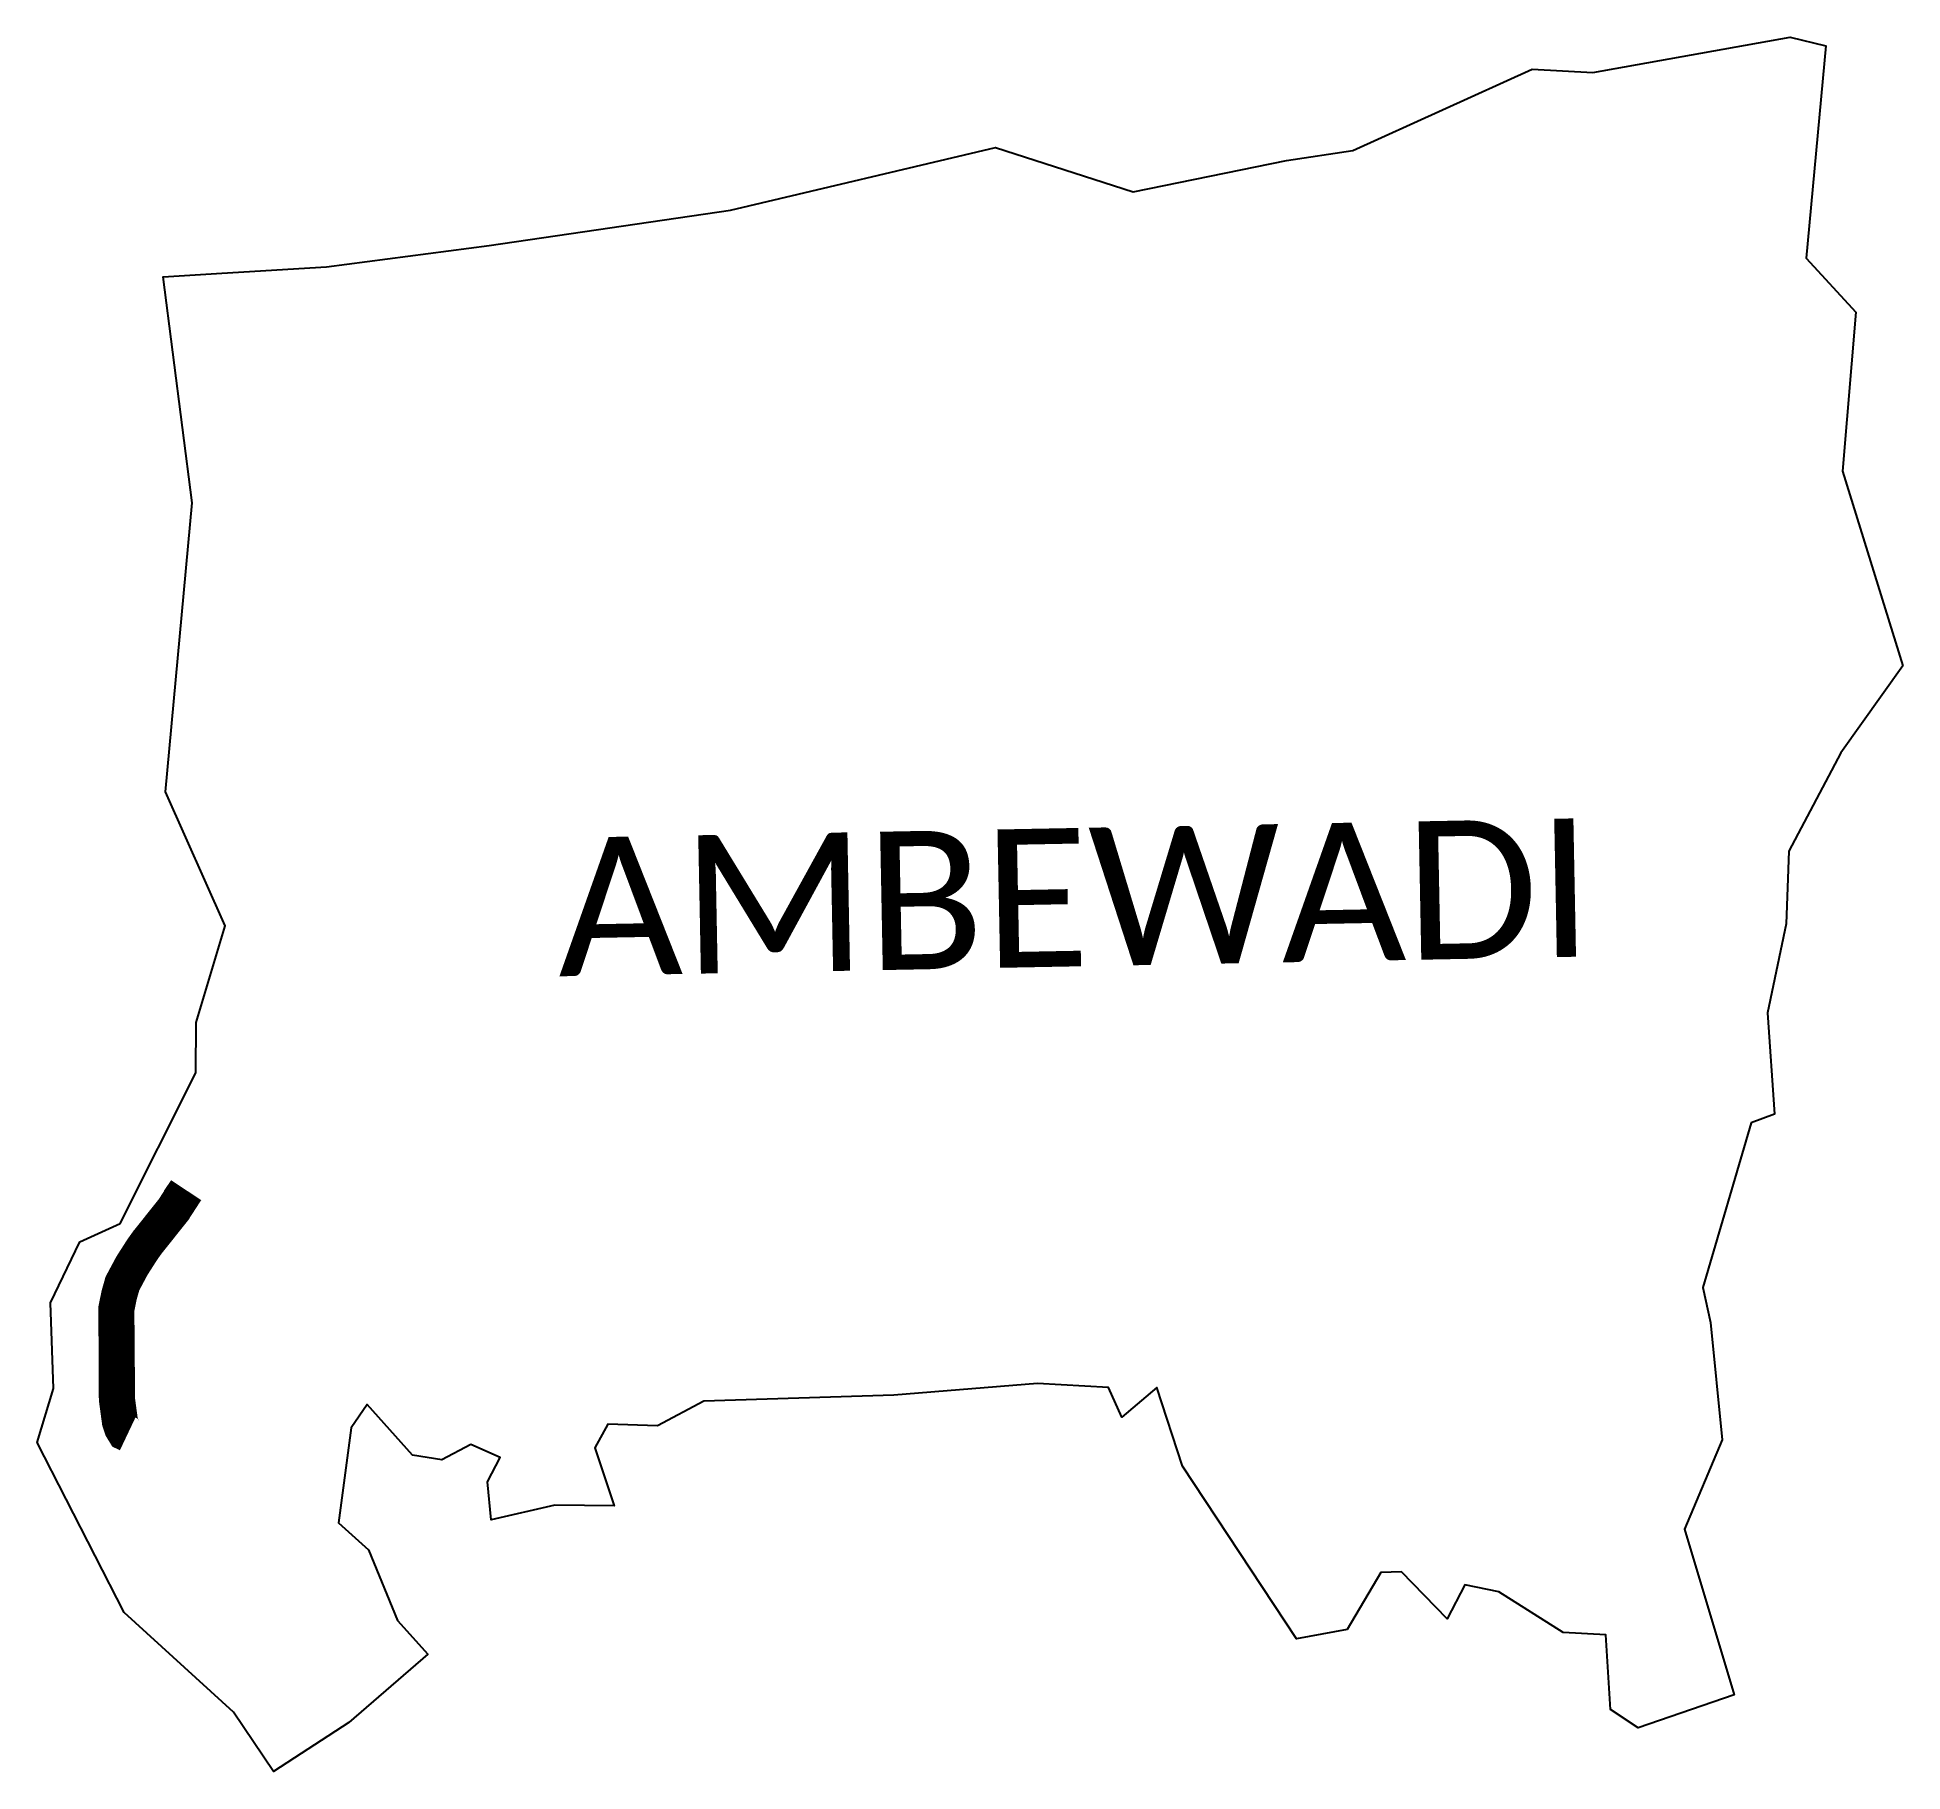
# Model space of a CAD drawing. Header units: metres. Extents: x 260774 to 263356, y 2215208 to 2217608.
import ezdxf

# ---------------------------------------------------------------- set-up
doc = ezdxf.new("R2010")
doc.units = ezdxf.units.M
for name, color, linetype in [('NATURALLY PROTECTED', 3, 'Continuous'), ('village', 4, 'Continuous'), ('VILLAGE NAME', 250, 'Continuous')]:
    doc.layers.add(name, color=color, linetype=linetype)
doc.styles.get("Standard").update_dxf_attribs({"font": 'simplex.shx'})

msp = doc.modelspace()

# ---------------------------------------------------------------- linework, layer by layer
at = {"layer": 'NATURALLY PROTECTED', "flags": 128}
msp.add_lwpolyline([(260969.9, 2215997.9, 50, 50, 0), (260980, 2216012.8, 50, 50, 0), (260964.3, 2215988.6, 50, 50, 0), (260963.2, 2215986.7, 50, 50, 0), (260937.6, 2215954.6, 50, 50, 0), (260926.7, 2215941, 50, 50, 0), (260919.3, 2215930.6, 50, 50, 0), (260905.1, 2215908.4, 50, 50, 0), (260891.9, 2215883.7, 50, 50, 0), (260887.4, 2215867.7, 50, 50, 0), (260883.4, 2215848.1, 50, 50, 0), (260884, 2215796.2, 50, 50, 0), (260884.3, 2215723.9, 50, 50, 0), (260888.5, 2215692.9, 50, 50, 0), (260891.6, 2215683.7, 50, 50, 0), (260895.4, 2215677.5, 50, 50, 0), (260899.2, 2215675.7, 0, 0, 0)], format="xyseb", dxfattribs=at)
at = {"layer": 'village'}
msp.add_polyline3d([(263355.8, 2216738.4, 0), (263270, 2216618.3, 0), (263198.4, 2216482.1, 0), (263194.4, 2216381.4, 0), (263168.5, 2216258.3, 0), (263178.5, 2216118, 0), (263146, 2216106.1, 0), (263079.4, 2215878.5, 0), (263090, 2215829.7, 0), (263106.1, 2215667.7, 0), (263053.7, 2215544, 0), (263122.7, 2215314.7, 0), (262989.7, 2215269, 0), (262951.3, 2215294.2, 0), (262945.1, 2215397.7, 0), (262885.8, 2215401.1, 0), (262796.7, 2215457.3, 0), (262750, 2215467.1, 0), (262725.2, 2215419.8, 0), (262662.2, 2215485.1, 0), (262633.6, 2215483.9, 0), (262586.9, 2215405.3, 0), (262516.7, 2215392.4, 0), (262359.1, 2215631.1, 0), (262323.4, 2215739.8, 0), (262275.3, 2215698.8, 0), (262256.6, 2215739.8, 0), (262158.6, 2215745.4, 0), (261959.6, 2215729.5, 0), (261696.6, 2215721, 0), (261632.6, 2215686.9, 0), (261563.6, 2215689.4, 0), (261545.6, 2215656.4, 0), (261572.7, 2215576.3, 0), (261490.5, 2215577, 0), (261402.5, 2215557, 0), (261397.1, 2215609.6, 0), (261414.5, 2215643.3, 0), (261374.2, 2215661.3, 0), (261334.1, 2215640, 0), (261293.4, 2215646.3, 0), (261230.7, 2215716.4, 0), (261208.5, 2215684, 0), (261191.1, 2215552.9, 0), (261232.3, 2215515.5, 0), (261272.8, 2215417.7, 0), (261314.5, 2215370.8, 0), (261205.5, 2215276.5, 0), (261101, 2215208.4, 0), (261045.5, 2215290.6, 0), (260894.4, 2215428.7, 0), (260774.1, 2215664, 0), (260796.5, 2215738.4, 0), (260792.6, 2215857, 0), (260832.8, 2215941.4, 0), (260888.8, 2215966.8, 0), (260993.6, 2216175.2, 0), (260994.2, 2216245.2, 0), (261034.1, 2216378.7, 0), (260951.6, 2216564.1, 0), (260988.4, 2216963.9, 0), (260948.3, 2217276.7, 0), (261029.4, 2217281.8, 0), (261174.2, 2217290.4, 0), (261399.7, 2217320.3, 0), (261733.6, 2217369.1, 0), (262100.1, 2217455.5, 0), (262290.7, 2217394.5, 0), (262502.8, 2217437.6, 0), (262595, 2217451.5, 0), (262843.1, 2217564.3, 0), (262927, 2217559.4, 0), (263200.2, 2217608.2, 0), (263249.2, 2217596.2, 0), (263222.4, 2217302.5, 0), (263291, 2217228, 0), (263272.3, 2217008, 0)], close=True, dxfattribs=at)

# ---------------------------------------------------------------- texts
at = {"layer": 'VILLAGE NAME', "insert": (261491.9, 2216500.3), "char_height": 191.456, "attachment_point": 1, "rotation": 1.1028}
msp.add_mtext_dynamic_manual_height_columns('{\\fCalibri|b0|i0|c0|p34;AMBEWADI}', width=161.46, gutter_width=957.3, heights=[0], dxfattribs=at)

doc.saveas('drawing.dxf')
